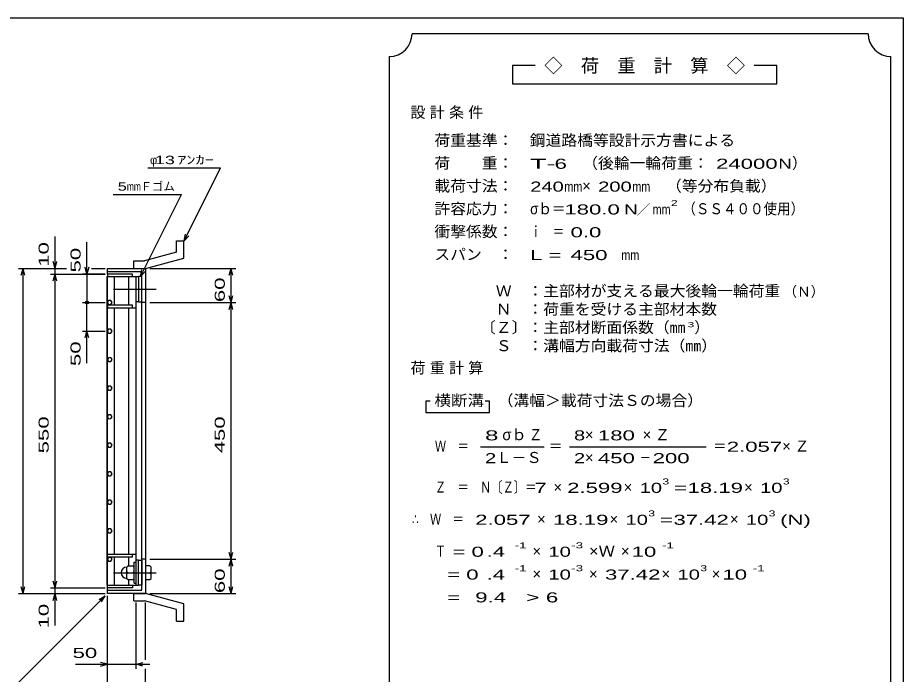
# Model space of a CAD drawing. Units: millimetres, scale not verified. Extents: x -1456 to 1385, y -1026 to 843.
# Drawn here: x -168 to 1385, y -308 to 843 of the extents above; entities that cross this region are included whole.
import ezdxf
from ezdxf.enums import TextEntityAlignment as Align

# ---------------------------------------------------------------- set-up
doc = ezdxf.new("R2010")
doc.units = ezdxf.units.MM
doc.header["$LTSCALE"] = 8
doc.linetypes.add('CHAIN', pattern=[18.5, 12, -1.5, 3.5, -1.5])
for name, color, linetype, lineweight in [('0_2', 150, 'Continuous', 25), ('16', 3, 'Continuous', 25), ('19', 6, 'Continuous', 25), ('22', 4, 'Continuous', 25), ('24', 2, 'Continuous', 25)]:
    doc.layers.add(name, color=color, linetype=linetype, lineweight=lineweight)
doc.styles.add('ベクトル', font='')
doc.styles.get('ベクトル').set_extended_font_data('ベクトル')

msp = doc.modelspace()

# ---------------------------------------------------------------- linework, layer by layer
at = {"layer": '0_2'}
for p, q in [((-1383.2, 842.8), (1384.8, 842.8)), ((1384.8, 842.8), (1384.8, -917.2))]:
    msp.add_line(p, q, dxfattribs=at)
at = {"layer": '16'}
for p, q in [((-11.7, -152), (-11.7, 389)), ((-11.7, 389), (-11, 389)), ((33, 393.5), (-11, 393.5)), ((-11, 393.5), (-11, 389)), ((-11, 389), (33, 389)), ((-11, -152), (-11, 389)), ((-11, 389), (39, 389)), ((1.5, 339), (1.5, 389)), ((26.5, 339), (26.5, 389)), ((33, 389), (33, 393.5)), ((39, -152), (39, 389)), ((39, 389), (43.5, 389)), ((43.5, 389), (43.5, 345)), ((49.5, 389), (43.5, 389)), ((49.5, 345), (49.5, 389)), ((-9.024, 346.95), (-11, 343.472)), ((-11, 343.472), (-8.976, 340.022)), ((-5.024, 346.978), (-9.024, 346.95)), ((-3, 343.5), (-5.024, 346.978)), ((-4.976, 340.05), (-3, 343.528)), ((43.5, 345), (39, 345)), ((43.5, 345), (49.5, 345)), ((-11, 339), (-11, 334.5)), ((33, 339), (-11, 339)), ((-11, 334.5), (39, 334.5)), ((-8.976, 340.022), (-4.976, 340.05)), ((1.5, -97.5), (1.5, 334.5)), ((26.5, -97.5), (26.5, 334.5)), ((33, 334.5), (33, 339)), ((-9.024, 296.95), (-11, 293.472)), ((-5.024, 296.978), (-9.024, 296.95)), ((-3, 293.5), (-5.024, 296.978)), ((-11, 293.472), (-8.976, 290.022)), ((-8.976, 290.022), (-4.976, 290.05)), ((-4.976, 290.05), (-3, 293.528)), ((-9.024, 246.95), (-11, 243.472)), ((-11, 243.472), (-8.976, 240.022)), ((-5.024, 246.978), (-9.024, 246.95)), ((-8.976, 240.022), (-4.976, 240.05)), ((-3, 243.5), (-5.024, 246.978)), ((-4.976, 240.05), (-3, 243.528)), ((-9.024, 196.95), (-11, 193.472)), ((-11, 193.472), (-8.976, 190.022)), ((-5.024, 196.978), (-9.024, 196.95)), ((-8.976, 190.022), (-4.976, 190.05)), ((-3, 193.5), (-5.024, 196.978)), ((-4.976, 190.05), (-3, 193.528)), ((-9.024, 146.95), (-11, 143.472)), ((-11, 143.472), (-8.976, 140.022)), ((-5.024, 146.978), (-9.024, 146.95)), ((-8.976, 140.022), (-4.976, 140.05)), ((-3, 143.5), (-5.024, 146.978)), ((-4.976, 140.05), (-3, 143.528)), ((-9.024, 96.95), (-11, 93.472)), ((-11, 93.472), (-8.976, 90.022)), ((-5.024, 96.978), (-9.024, 96.95)), ((-3, 93.5), (-5.024, 96.978)), ((-4.976, 90.05), (-3, 93.528)), ((-8.976, 90.022), (-4.976, 90.05)), ((-9.024, 46.95), (-11, 43.472)), ((-5.024, 46.978), (-9.024, 46.95)), ((-3, 43.5), (-5.024, 46.978)), ((-11, 43.472), (-8.976, 40.022)), ((-8.976, 40.022), (-4.976, 40.05)), ((-4.976, 40.05), (-3, 43.528)), ((-9.024, -3.05), (-11, -6.528)), ((-11, -6.528), (-8.976, -9.978)), ((-5.024, -3.022), (-9.024, -3.05)), ((-8.976, -9.978), (-4.976, -9.95)), ((-3, -6.5), (-5.024, -3.022)), ((-4.976, -9.95), (-3, -6.472)), ((-9.024, -53.05), (-11, -56.528)), ((-11, -56.528), (-8.976, -59.978)), ((-5.024, -53.022), (-9.024, -53.05)), ((-8.976, -59.978), (-4.976, -59.95)), ((-3, -56.5), (-5.024, -53.022)), ((-4.976, -59.95), (-3, -56.472)), ((-11, -102), (-11, -97.5)), ((-11, -97.5), (39, -97.5)), ((-11, -102), (33, -102)), ((-9.024, -103.05), (-11, -106.528)), ((-11, -106.528), (-8.976, -109.978)), ((-5.024, -103.022), (-9.024, -103.05)), ((-3, -106.5), (-5.024, -103.022)), ((-4.976, -109.95), (-3, -106.472)), ((1.5, -152), (1.5, -102)), ((26.5, -117), (26.5, -102)), ((33, -102), (33, -97.5)), ((43.5, -108), (39, -108)), ((43.5, -152), (43.5, -108)), ((43.5, -108), (49.5, -108)), ((49.5, -108), (49.5, -152)), ((-8.976, -109.978), (-4.976, -109.95)), ((23, -120), (25, -118)), ((23, -140), (23, -120)), ((25, -118), (34, -118)), ((36, -120), (34, -118)), ((36, -148.5), (36, -111.5)), ((36, -111.5), (39, -111.5)), ((39, -148.5), (39, -111.5)), ((25, -130), (23, -128)), ((25, -130), (23, -132)), ((25, -130), (34, -130)), ((34, -130), (36, -128)), ((36, -132), (34, -130)), ((-11.7, -152), (-11, -152)), ((-11, -152), (33, -152)), ((-11, -156.5), (-11, -152)), ((-11, -152), (39, -152)), ((23, -140), (25, -142)), ((25, -142), (34, -142)), ((26.5, -152), (26.5, -143)), ((33, -152), (33, -156.5)), ((34, -142), (36, -140)), ((36, -148.5), (39, -148.5)), ((39, -152), (43.5, -152)), ((49.5, -152), (43.5, -152)), ((33, -156.5), (-11, -156.5))]:
    msp.add_line(p, q, dxfattribs=at)
at = {"layer": '16', "linetype": 'CHAIN'}
for p, q in [((-0.6, 367), (74.4, 367)), ((-0.6, -130), (74.4, -130))]:
    msp.add_line(p, q, dxfattribs=at)
at = {"layer": '16'}
msp.add_arc((23, -130), 10, 90, 270, dxfattribs=at)
at = {"layer": '19'}
for p, q in [((110.11, 451.62), (123.11, 451.62)), ((110.11, 431.6), (110.11, 451.62)), ((123.11, 421.62), (123.11, 451.62)), ((110.11, 431.6), (53.78, 416.51)), ((55.5, 403.5), (123.11, 421.62)), ((35.49, 416.51), (53.78, 416.51)), ((35.49, 403.51), (35.49, 416.51)), ((-11, 393.5), (-11, 403.5)), ((-11, 403.5), (55.5, 403.5)), ((49.5, 397.5), (-11, 397.5)), ((35.5, 403.5), (55.5, 403.5)), ((49.5, -160.5), (49.5, 397.5)), ((55.5, 403.5), (55.5, -166.5)), ((55.5, 343.5), (49.5, 343.5)), ((55.5, -106.5), (49.5, -106.5)), ((63.5, -118), (55.5, -118)), ((55.5, -118), (55.5, -142)), ((65.5, -120), (63.5, -118)), ((65.5, -140), (65.5, -120)), ((55.5, -130), (63.5, -130)), ((65.5, -128), (63.5, -130)), ((63.5, -130), (65.5, -132)), ((55.5, -142), (63.5, -142)), ((63.5, -142), (65.5, -140)), ((-11, -166.5), (-11, -156.5)), ((-11, -160.5), (49.5, -160.5)), ((55.5, -166.5), (-11, -166.5)), ((35.49, -179.51), (35.49, -166.51)), ((35.5, -166.5), (55.5, -166.5)), ((123.11, -184.62), (55.5, -166.5)), ((35.49, -179.51), (53.78, -179.51)), ((110.11, -194.6), (53.78, -179.51)), ((123.11, -214.62), (123.11, -184.62)), ((110.11, -214.62), (110.11, -194.6)), ((110.11, -214.62), (123.11, -214.62))]:
    msp.add_line(p, q, dxfattribs=at)
at = {"layer": '22'}
for p, q in [((59.5, 579.5), (187.5, 579.5)), ((123.5, 451.5), (187.5, 579.5)), ((-1, 533), (119, 533)), ((47, 389), (119, 533)), ((-103, 403.5), (-103, 459.5)), ((123.5, 451.5), (125.9, 463.18)), ((123.5, 451.5), (131.5, 460.3)), ((-47, 393.5), (-47, 449.5)), ((-103, 403.5), (-106.2, 415.5)), ((-103, 403.5), (-99.8, 415.5)), ((-47, 393.5), (-50.2, 405.5)), ((-43.8, 405.5), (-47, 393.5)), ((-167, 403.5), (-83, 403.5)), ((-162.2, 391.5), (-159, 403.5)), ((-155.8, 391.5), (-159, 403.5)), ((-159, -166.5), (-159, 403.5)), ((-111, 403.5), (-83, 403.5)), ((-111, 393.5), (-15, 393.5)), ((-106.2, 381.5), (-103, 393.5)), ((-103, 393.5), (-103, 403.5)), ((-99.8, 381.5), (-103, 393.5)), ((-103, -156.5), (-103, 393.5)), ((-15, 393.5), (-55, 393.5)), ((-47, 393.5), (-47, 343.5)), ((-39, 403.5), (-15, 403.5)), ((-39, 403.5), (-15, 403.5)), ((47, 389), (49.4, 400.68)), ((47, 389), (55, 397.8)), ((63.5, 403.5), (213.9, 403.5)), ((202.7, 391.5), (205.9, 403.5)), ((209.1, 391.5), (205.9, 403.5)), ((205.9, 343.5), (205.9, 403.5)), ((-55, 343.5), (-15, 343.5)), ((-47, 293.5), (-47, 343.5)), ((63.5, 343.5), (213.9, 343.5)), ((205.9, 343.5), (202.7, 355.5)), ((202.7, 331.5), (205.9, 343.5)), ((205.9, 343.5), (209.1, 355.5)), ((209.1, 331.5), (205.9, 343.5)), ((205.9, -106.5), (205.9, 343.5)), ((-55, 293.5), (-15, 293.5)), ((-50.2, 281.5), (-47, 293.5)), ((-43.8, 281.5), (-47, 293.5)), ((-47, 237.5), (-47, 293.5)), ((63.5, -106.5), (213.9, -106.5)), ((205.9, -106.5), (202.7, -94.5)), ((202.7, -118.5), (205.9, -106.5)), ((205.9, -106.5), (209.1, -94.5)), ((209.1, -118.5), (205.9, -106.5)), ((205.9, -166.5), (205.9, -106.5)), ((-159, -166.5), (-162.2, -154.5)), ((-159, -166.5), (-155.8, -154.5)), ((-103, -156.5), (-106.2, -144.5)), ((-103, -156.5), (-99.8, -144.5)), ((205.9, -166.5), (202.7, -154.5)), ((205.9, -166.5), (209.1, -154.5)), ((-167, -166.5), (-15, -166.5)), ((-167, -322.5), (-15, -170.5)), ((-111, -156.5), (-15, -156.5)), ((-111, -166.5), (-15, -166.5)), ((-106.2, -178.5), (-103, -166.5)), ((-103, -166.5), (-103, -156.5)), ((-99.8, -178.5), (-103, -166.5)), ((-103, -222.5), (-103, -166.5)), ((-25.4, -176.9), (-15, -170.5)), ((-21.4, -180.9), (-15, -170.5)), ((-11, -298.5), (-11, -170.5)), ((-11, -354.5), (-11, -170.5)), ((63.5, -166.5), (213.9, -166.5)), ((39, -298.5), (39, -181.904)), ((55.5, -282.5), (55.5, -181.904)), ((-67, -290.5), (-11, -290.5)), ((-11, -290.5), (-23, -287.3)), ((-23, -293.7), (-11, -290.5)), ((-11, -290.5), (39, -290.5)), ((39, -290.5), (51, -287.3)), ((51, -293.7), (39, -290.5)), ((39, -290.5), (63, -290.5)), ((55.5, -354.5), (55.5, -298.5))]:
    msp.add_line(p, q, dxfattribs=at)
msp.add_circle((-47, 343.5), 2.4, dxfattribs=at)
at = {"layer": '24', "color": 4}
for p, q in [((1323.2, 814.8), (523.2, 814.8)), ((483.2, 774.8), (483.2, -465.2)), ((1363.2, -465.2), (1363.2, 774.8)), ((739.2, 758.8), (699.2, 758.8)), ((699.2, 758.8), (699.2, 726.8)), ((1163.2, 758.8), (1123.2, 758.8)), ((1163.2, 726.8), (1163.2, 758.8)), ((699.2, 726.8), (1163.2, 726.8)), ((555.2, 170.8), (547.2, 170.8)), ((547.2, 170.8), (547.2, 150.8)), ((659.2, 170.8), (651.2, 170.8)), ((659.2, 150.8), (659.2, 170.8)), ((547.2, 150.8), (659.2, 150.8)), ((643.2, 90.8), (755.2, 90.8)), ((799.2, 90.8), (1039.2, 90.8))]:
    msp.add_line(p, q, dxfattribs=at)
for centre, start, end in [((483.2, 814.8), 270, 0), ((1363.2, 814.8), 180, 270)]:
    msp.add_arc(centre, 40, start, end, dxfattribs=at)

# ---------------------------------------------------------------- texts
at = {"layer": '22', "color": 2, "style": 'ベクトル'}
for s, p in [('φ', (63.5, 593.5)), ('Ｆゴム', (47, 547))]:
    msp.add_text(s, height=14.66, dxfattribs=at).set_placement(p, align=Align.MIDDLE_LEFT)
for s, height, width, p in [(' 13 ', 14.66, 1.6, (63.5, 593.5)), ('ｱﾝｶｰ', 14.66, 1.6, (111.5, 593.5)), ('5', 14.66, 1.45, (7, 547)), ('mm', 14.66, 0.75, (23, 547)), (' 50 ', 17.6, 1.65, (-83, -270.5))]:
    msp.add_text(s, height=height, dxfattribs=dict(at, width=width)).set_placement(p, align=Align.MIDDLE_LEFT)
at = {"layer": '22', "color": 2, "style": 'ベクトル', "width": 1.65}
for s, p in [(' 10 ', (-123, 395.5)), (' 50 ', (-67, 385.5)), (' 60 ', (185.9, 333.5)), (' 50 ', (-67, 221.5)), (' 550 ', (-123, 68.5)), (' 450 ', (185.9, 68.5)), (' 60 ', (185.9, -176.5)), (' 10 ', (-123, -238.5))]:
    msp.add_text(s, height=17.6, rotation=90, dxfattribs=at).set_placement(p, align=Align.MIDDLE_LEFT)
at = {"layer": '24', "style": 'ベクトル'}
for s, height, p in [('◇\u3000荷\u3000重\u3000計\u3000算\u3000◇', 23.46, (755.2, 758.8)), ('）', 19.35, (1189.6, 588)), ('×', 19.35, (821.6, 548)), ('／', 17.6, (917.2, 506.8)), ('（Ｎ）', 17.6, (1174.4, 362.8)), ('）', 19.35, (1018.4, 300)), ('σｂ', 19.35, (681.6, 112)), ('×', 19.35, (826.4, 112)), ('Ｌ－Ｓ', 19.35, (671.2, 72)), ('×', 19.35, (826.4, 72)), ('×', 19.35, (771.2, 20)), ('×', 19.35, (894.4, 20)), ('×', 19.35, (1105.6, 20)), ('×', 19.35, (742.4, -36)), ('×', 19.35, (869.6, -36)), ('×', 19.35, (1080.8, -36)), ('×', 19.35, (734.4, -92)), ('×', 19.35, (889.6, -92)), ('×', 19.35, (734.4, -132)), ('×', 19.35, (833.6, -132)), ('×', 19.35, (960.8, -132)), ('×', 19.35, (1048.8, -132))]:
    msp.add_text(s, height=height, dxfattribs=at).set_placement(p, align=Align.MIDDLE_LEFT)
for s, height, width, p in [('荷重基準：\u3000', 19.35, 1.05, (562.4, 628)), ('鋼道路橋等設計示方書による', 19.35, 1.05, (729.6, 628)), ('荷\u3000\u3000重：\u3000', 19.35, 1.05, (562.4, 588)), ('T-', 17.6, 2, (730.4, 586.8)), (' 6 ', 17.6, 1.65, (762.4, 586.8)), ('（後輪一輪荷重：', 19.35, 1.05, (821.6, 588)), (' 24000', 17.6, 1.65, (1045.6, 586.8)), ('N', 17.6, 1.4, (1165.6, 586.8)), ('載荷寸法：\u3000', 19.35, 1.05, (562.4, 548)), ('\u3000（等分布負載）', 19.35, 1.05, (940.8, 548)), ('240', 17.6, 1.5, (730.4, 546.8)), ('mm', 17.6, 0.8, (790.4, 546.8)), ('200', 17.6, 1.5, (849.6, 546.8)), ('mm', 17.6, 0.8, (909.6, 546.8)), ('許容応力：\u3000', 19.35, 1.05, (562.4, 508)), ('σｂ＝', 19.35, 0.9, (730.4, 508)), ('180.0', 17.6, 1.65, (790.4, 506.8)), ('N', 17.6, 1.4, (895.2, 506.8)), ('2', 10.56, 1.5, (977.2, 518)), ('（ＳＳ４００使用）', 19.35, 0.9, (997.2, 508)), ('mm', 17.6, 0.8, (945.2, 506.8)), ('衝撃係数：\u3000', 19.35, 1.05, (562.4, 468)), ('ｉ\u3000＝', 19.35, 0.75, (730.4, 468)), (' 0.0', 17.6, 1.65, (790.4, 466.8)), ('スパン\u3000：\u3000', 19.35, 1.05, (562.4, 428)), ('L =', 17.6, 1.65, (730.4, 426.8)), (' 450 ', 17.6, 1.65, (790.4, 426.8)), ('mm', 17.6, 0.8, (890.4, 426.8)), ('\u3000Ｗ\u3000：主部材が支える最大後輪一輪荷重', 19.35, 1.05, (642.4, 364)), ('\u3000Ｎ\u3000：荷重を受ける主部材本数', 19.35, 1.05, (642.4, 332)), ('〔Ｚ〕：主部材断面係数（㎜', 19.35, 1.05, (642.4, 300)), ('3', 8.798, 1.8, (1006.4, 304.8)), ('\u3000Ｓ\u3000：溝幅方向載荷寸法（㎜）', 19.35, 1.05, (642.4, 268)), ('横断溝', 19.35, 1.1, (562.4, 172)), ('\u3000（溝幅＞載荷寸法Ｓの場合）', 19.35, 1.05, (645.6, 172)), ('8', 17.6, 1.8, (651.2, 110.8)), ('Ｚ', 19.35, 0.9, (728, 112)), ('8', 17.6, 1.5, (807.2, 110.8)), (' 180 ', 17.6, 1.65, (838.4, 110.8)), ('Ｗ\u3000＝', 19.35, 0.75, (563.2, 92)), ('＝', 19.35, 0.9, (763.2, 92)), ('＝', 19.35, 0.9, (1051.2, 92)), ('2.057', 17.6, 1.65, (1075.2, 90.8)), ('2', 17.6, 1.5, (651.2, 70.8)), ('2', 17.6, 1.5, (807.2, 70.8)), (' 450 ', 17.6, 1.65, (838.4, 70.8)), (' 200 ', 17.6, 1.65, (934.4, 70.8)), ('－', 19.35, 0.75, (922.4, 72)), ('Ｚ\u3000＝\u3000Ｎ〔Ｚ〕＝', 19.35, 0.75, (563.2, 20)), ('3', 10.56, 1.5, (962.4, 30)), ('3', 10.56, 1.5, (1173.6, 30)), (' 7 ', 17.6, 1.65, (727.2, 18.8)), ('2.599', 17.6, 1.65, (795.2, 18.8)), ('10', 17.6, 1.5, (922.4, 18.8)), ('=', 17.6, 1.7, (982.4, 18.8)), ('18.19', 17.6, 1.65, (1006.4, 18.8)), ('10', 17.6, 1.5, (1133.6, 18.8)), ('∴\u3000Ｗ\u3000＝', 19.35, 0.75, (523.2, -36)), (' 2.057', 17.6, 1.65, (623.2, -37.2)), ('18.19', 17.6, 1.65, (770.4, -37.2)), ('10', 17.6, 1.5, (897.6, -37.2)), ('3', 10.56, 1.5, (937.6, -26)), ('37.42', 17.6, 1.65, (981.6, -37.2)), ('10', 17.6, 1.5, (1108.8, -37.2)), ('3', 10.56, 1.5, (1148.8, -26)), ('(N)', 17.6, 1.65, (1168.8, -37.2)), ('=', 17.6, 1.7, (957.6, -37.2)), ('-1', 10.56, 1.65, (703.2, -82)), ('-3', 10.56, 1.65, (802.4, -82)), ('-1', 10.56, 1.65, (961.6, -82)), ('Ｔ', 19.35, 0.75, (563.2, -92)), (' = 0', 17.6, 1.65, (583.2, -93.2)), (' .4 ', 17.6, 1.65, (643.2, -93.2)), ('10', 17.6, 1.5, (762.4, -93.2)), ('×Ｗ', 19.35, 1.1, (833.6, -92)), (' 10 ', 17.6, 1.65, (897.6, -93.2)), ('  = 0', 17.6, 1.65, (563.2, -133.2)), ('-1', 10.56, 1.65, (703.2, -122)), ('10', 17.6, 1.5, (762.4, -133.2)), ('-3', 10.56, 1.65, (802.4, -122)), ('37.42', 17.6, 1.65, (861.6, -133.2)), ('10', 17.6, 1.5, (988.8, -133.2)), ('3', 10.56, 1.5, (1028.8, -122)), (' 10 ', 17.6, 1.65, (1056.8, -133.2)), ('-1', 10.56, 1.65, (1120.8, -122)), (' .4 ', 17.6, 1.65, (643.2, -133.2)), ('  =', 17.6, 1.65, (563.2, -173.2)), (' 9.4', 17.6, 1.65, (623.2, -173.2)), ('>', 17.6, 1.7, (723.2, -173.2)), (' 6 ', 17.6, 1.65, (747.2, -173.2))]:
    msp.add_text(s, height=height, dxfattribs=dict(at, width=width)).set_placement(p, align=Align.MIDDLE_LEFT)
at = {"layer": '24', "char_height": 19.35, "attachment_point": 4, "style": 'ベクトル'}
for s, insert in [('\\T1.28;設計条件', (520.4, 676)), ('\\T1.28;荷重計算', (520.4, 228)), ('\\T1.42;×Ｚ', (927.6, 112)), ('\\T1.42;×Ｚ', (1172.4, 92))]:
    msp.add_mtext(s, dxfattribs=dict(at, insert=insert))

doc.saveas('drawing.dxf')
